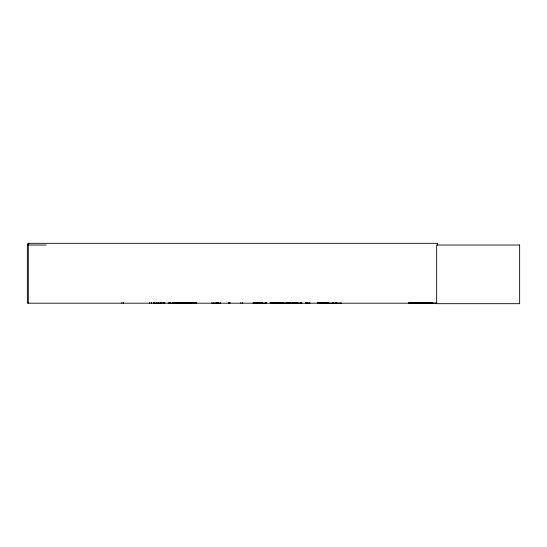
<?xml version="1.0" encoding="UTF-8"?>
<svg xmlns="http://www.w3.org/2000/svg" width="547" height="547" viewBox="0 0 547 547"><rect width="100%" height="100%" fill="white"/><g stroke="black" fill="none" stroke-linecap="round" stroke-linejoin="round"><path stroke-width="0.82" d="M408.93 302.799L408.992 303.188L408.999 302.799L432.821 302.799L432.752 303.188L432.821 302.799M408.999 302.976L432.821 302.956M153.755 303.188L164.941 302.744L164.989 303.188M161.604 303.113L161.645 302.703M288.864 302.703L288.83 303.065M295.715 303.113L295.763 302.703M253.07 303.168L266.621 303.188L266.56 302.703M297.356 303.127L297.288 302.58M301.664 303.127L301.718 302.744M228.502 303.141L228.858 303.127M287.209 303.127L287.23 302.744L287.257 303.188M253.227 303.127L253.261 302.744M259.846 303.127L259.887 302.744L259.928 303.188M174.616 303.127L168.319 303.127M217.98 303.127L218.027 302.744M297.643 303.127L297.698 302.744M29.059 243.935L27.35 243.935L27.35 303.188L436.834 303.188L408.924 303.154M27.35 245.035L46.112 245.035M175.696 302.806L196.346 302.806M270.211 302.806L281.158 302.806M317.479 302.806L328.432 302.806M175.676 302.949L196.366 302.949M270.191 302.949L281.185 302.949M317.458 302.949L328.453 302.949M175.683 303.154L196.359 303.154M270.197 303.154L301.718 303.065M305.629 302.744L310.033 303.168M317.472 303.154L341.225 303.168M188.995 303.127L188.941 302.744M184.975 303.127L184.92 302.744M259.264 303.127L259.34 302.744L259.299 303.168M254.594 303.113L254.574 302.744M178.048 303.127L177.994 302.744M259.059 303.127L259.011 302.744L258.875 303.188M254.895 303.127L254.929 302.457M265.876 303.113L265.821 302.703M294.587 302.703L294.662 303.127M287.77 303.127L287.736 302.744M265.651 303.113L265.603 302.703M185.228 303.113L185.194 302.703M276.194 303.065L276.194 302.744M257.822 303.127L257.822 302.703M437.621 245.035L437.621 243.319L28.314 243.319L28.314 303.188M432.588 302.58L432.588 303.188M432.28 302.58L432.28 303.188M428.034 302.703L428.034 303.188M340.945 302.703L340.945 303.188M336.904 302.58L336.904 303.188M336.651 302.58L336.651 303.188M332.993 302.58L332.993 303.188M332.74 302.58L332.74 303.188M328.699 302.703L328.699 303.188M309.595 302.703L309.595 303.188M306.785 302.58L306.785 303.188M306.648 302.58L306.648 303.188M305.575 302.703L305.575 303.188M301.773 302.703L301.773 303.188M301.226 302.703L301.226 303.188M300.7 302.58L300.7 303.188M300.563 302.58L300.563 303.188M297.753 302.703L297.753 303.188M297.048 302.58L297.048 303.188M294.334 302.703L294.334 303.188M293.042 302.58L293.042 303.188M292.802 302.58L292.802 303.188M290.847 302.703L290.847 303.188M290.655 302.58L290.655 303.188M290.416 302.58L290.416 303.188M289.124 302.703L289.124 303.188M288.83 302.744L288.823 303.188M287.695 302.703L287.695 303.188M286.573 302.58L286.573 303.188M286.402 302.58L286.402 303.188M286.293 302.58L286.293 303.188M286.163 302.58L286.163 303.188M283.784 302.58L283.784 303.188M283.503 302.58L283.503 303.188M282.82 302.703L282.82 303.188M282.231 302.703L282.231 303.188M279.23 302.703L279.23 303.188M276.132 302.703L276.132 303.188M276.078 302.703L276.078 303.188M275.127 302.58L275.127 303.188M262.369 302.58L262.321 303.188M262.02 302.58L262.02 303.188M261.794 302.58L261.794 303.188M261.61 302.58L261.61 303.188M261.363 302.58L261.363 303.188M258.533 302.703L258.533 303.188M257.541 302.58L257.541 303.188M257.432 302.58L257.432 303.188M257.295 302.58L257.295 303.188M257.206 302.58L257.206 303.188M257.028 302.457L257.028 303.188M256.639 302.457L256.639 303.188M255.969 302.58L255.921 303.188M255.545 302.457L255.545 303.188M254.526 302.703L254.512 303.188M253.302 302.703L253.398 303.188M242.362 302.457L242.362 303.188M240.885 302.457L240.885 303.188M229.986 302.58L229.979 303.188M229.036 302.703L229.036 303.188M228.974 302.703L228.974 303.188M220.626 302.703L220.619 303.188L211.819 303.168L211.826 302.703M218.164 302.703L218.082 303.188M216.988 302.457L216.988 303.188M216.865 302.58L216.831 303.188M216.708 302.58L216.708 303.188M216.68 302.58L216.68 303.188M216.373 302.58L216.38 303.188M216.133 302.457L216.079 303.188M213.733 302.703L213.72 303.188M188.886 302.703L188.886 303.188M186.076 302.58L186.076 303.188M185.939 302.58L185.939 303.188M184.865 302.703L184.865 303.188M182.342 302.703L182.342 303.188M181.064 302.703L181.064 303.188L181.016 302.58M180.756 302.58L180.756 303.188M179.99 302.58L179.99 303.188M179.854 302.58L179.854 303.188M179.375 302.58L179.375 303.188M179.218 302.58L179.218 303.188M177.946 302.703L177.946 303.188M177.549 302.703L177.549 303.188M177.043 302.703L177.043 303.188M176.36 302.457L176.36 303.188M175.505 302.457L175.505 303.188M174.725 302.703L174.725 303.188M173.447 302.58L173.447 303.188M173.296 302.58L173.296 303.188M172.613 302.703L172.613 303.188M170.322 302.703L170.322 303.188M169.638 302.58L169.638 303.188M169.488 302.58L169.488 303.188M168.209 302.703L168.209 303.188M163.717 302.58L163.717 303.188M163.56 302.58L163.56 303.188M160.592 302.703L160.592 303.188M158.439 302.58L158.439 303.188M158.172 302.58L158.172 303.188M156.367 302.703L156.367 303.188M154.541 302.703L154.541 303.188M154.076 302.703L154.042 303.188L153.994 302.703M153.577 302.703L153.577 303.188M151.717 302.703L151.717 303.188M151.204 302.457L151.204 303.188M149.495 302.457L149.495 303.188M123.588 302.457L123.588 303.188M121.878 302.457L121.878 303.188M335.885 303.065L335.92 302.703L335.885 303.065M260.331 303.065L260.372 302.703L260.331 303.065M519.65 245.035L436.656 245.035L436.656 303.681L519.65 303.681L519.65 245.035M333.793 303.127L333.759 302.744L333.725 303.188M255.811 303.188L255.811 302.58L255.77 303.188"/></g></svg>
